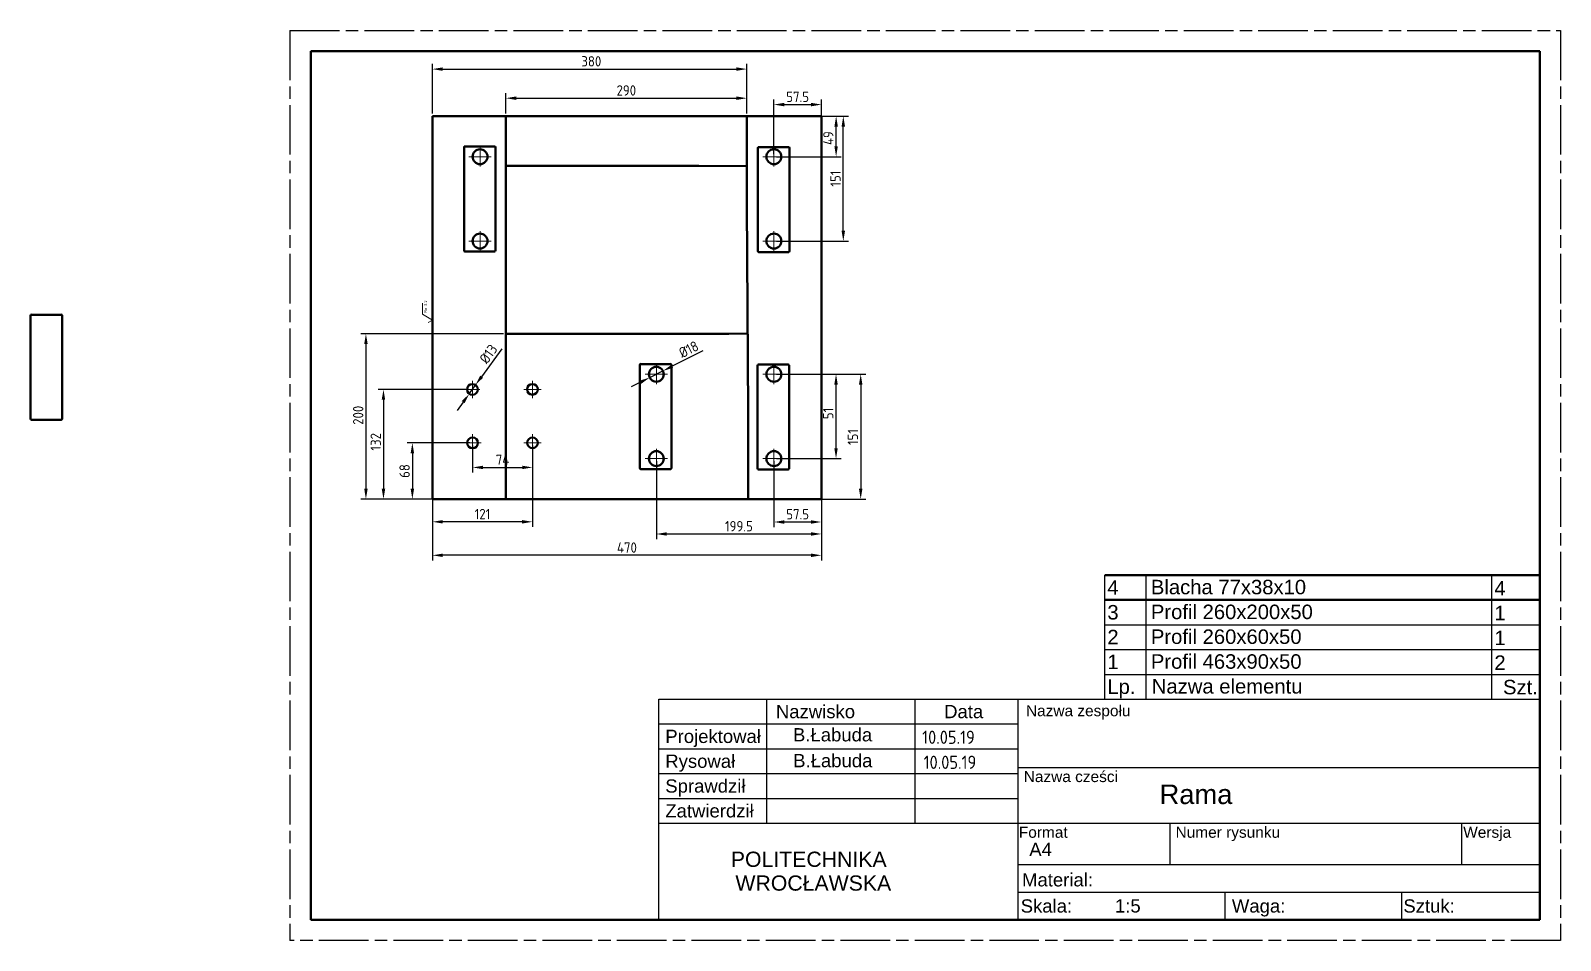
# Model space of a CAD drawing. Header units: millimetres. Extents: x 98 to 4367, y -12 to 2058.
# Drawn here: x 3351.1 to 3720.8, y 372.7 to 592.7 of the extents above; entities that cross this region are included whole.
import ezdxf
from ezdxf.enums import TextEntityAlignment as Align

# ---------------------------------------------------------------- set-up
doc = ezdxf.new("R2010")
doc.units = ezdxf.units.MM
doc.linetypes.add('AM_ISO08W050', pattern=[18, 12, -1.5, 3, -1.5])
doc.linetypes.add('AM_ISO08W050x2', pattern=[9, 6, -0.75, 1.5, -0.75])
doc.layers.get('0').update_dxf_attribs({"lineweight": 50})
doc.layers.get('Defpoints').update_dxf_attribs({"lineweight": 30})
for name, color, linetype, lineweight in [('AM_5', 7, 'Continuous', 15), ('AM_7N', 7, 'AM_ISO08W050', 15), ('Default', 7, 'Continuous', 30)]:
    doc.layers.add(name, color=color, linetype=linetype, lineweight=lineweight)
doc.layers.add('niewidoczna', color=7, linetype='AM_ISO08W050', lineweight=30, plot=False)
doc.styles.add('Annotative', font='arial.ttf')
doc.styles.add('SEACAD_arial_ttf', font='arial.ttf')
doc.styles.add('SEACAD_arial_ttfB', font='arial.ttf')
doc.styles.get("Standard").update_dxf_attribs({"font": 'geniso.shx'})
doc.dimstyles.new('ISO-25$0', dxfattribs={"dimtxt": 2.5, "dimasz": 2.5, "dimexe": 1.25, "dimexo": 0.625, "dimtad": 1, "dimtxsty": 'Standard', "dimcen": 2.5, "dimadec": 0, "dimazin": 0, "dimtfac": 1, "dimtmove": 0, "dimatfit": 3, "dimfxl": 1, "dimarcsym": 0})
doc.dimstyles.new('ISO-25$3', dxfattribs={"dimtxt": 2.5, "dimasz": 2.5, "dimexe": 1.25, "dimexo": 0.625, "dimtad": 1, "dimtxsty": 'Standard', "dimcen": 2.5, "dimadec": 0, "dimazin": 0, "dimtfac": 1, "dimtmove": 0, "dimatfit": 3, "dimfxl": 1, "dimarcsym": 0})

# ---------------------------------------------------------------- blocks, each defined once
blk = doc.blocks.new('*D960')
at = {"layer": 'AM_5', "color": 0, "lineweight": -2, "transparency": 16777216}
for p, q in [((3530.75, 488.58), (3530.75, 472.63)), ((3542.25, 488.58), (3542.25, 472.63)), ((3533.25, 473.88), (3539.75, 473.88))]:
    blk.add_line(p, q, dxfattribs=at)
at = {"layer": 'AM_5', "color": 0, "transparency": 16777216}
for points in [[(3533.25, 474.29), (3533.25, 473.46), (3530.75, 473.88)], [(3539.75, 474.29), (3539.75, 473.46), (3542.25, 473.88)]]:
    blk.add_solid(points, dxfattribs=at)
at = {"layer": 'Defpoints', "color": 0, "transparency": 16777216}
for p in [(3530.75, 489.21), (3542.25, 489.21), (3542.25, 473.88)]:
    blk.add_point(p, dxfattribs=at)
at = {"layer": 'AM_5', "color": 0, "transparency": 16777216, "insert": (3536.5, 475.75), "char_height": 2.5, "attachment_point": 5}
blk.add_mtext('57.5', dxfattribs=at)
blk = doc.blocks.new('*D961')
at = {"layer": 'AM_5', "color": 0, "lineweight": -2, "transparency": 16777216}
for p, q in [((3502.35, 488.58), (3502.35, 469.73)), ((3542.25, 488.58), (3542.25, 469.73)), ((3504.85, 470.98), (3539.75, 470.98))]:
    blk.add_line(p, q, dxfattribs=at)
at = {"layer": 'AM_5', "color": 0, "transparency": 16777216}
for points in [[(3504.85, 471.4), (3504.85, 470.57), (3502.35, 470.98)], [(3539.75, 471.4), (3539.75, 470.57), (3542.25, 470.98)]]:
    blk.add_solid(points, dxfattribs=at)
at = {"layer": 'Defpoints', "color": 0, "transparency": 16777216}
for p in [(3502.35, 489.21), (3542.25, 489.21), (3542.25, 470.98)]:
    blk.add_point(p, dxfattribs=at)
at = {"layer": 'AM_5', "color": 0, "transparency": 16777216, "insert": (3522.3, 472.86), "char_height": 2.5, "attachment_point": 5}
blk.add_mtext('199.5', dxfattribs=at)
blk = doc.blocks.new('*D962')
at = {"layer": 'AM_5', "color": 0, "lineweight": -2, "transparency": 16777216}
for p, q in [((3448.25, 478.78), (3448.25, 464.58)), ((3542.25, 478.78), (3542.25, 464.58)), ((3539.75, 465.83), (3450.75, 465.83))]:
    blk.add_line(p, q, dxfattribs=at)
at = {"layer": 'AM_5', "color": 0, "transparency": 16777216}
for points in [[(3450.75, 466.24), (3450.75, 465.41), (3448.25, 465.83)], [(3539.75, 466.24), (3539.75, 465.41), (3542.25, 465.83)]]:
    blk.add_solid(points, dxfattribs=at)
at = {"layer": 'Defpoints', "color": 0, "transparency": 16777216}
for p in [(3448.25, 479.41), (3542.25, 479.41), (3448.25, 465.83)]:
    blk.add_point(p, dxfattribs=at)
at = {"layer": 'AM_5', "color": 0, "transparency": 16777216, "insert": (3495.25, 467.7), "char_height": 2.5, "attachment_point": 5}
blk.add_mtext('470', dxfattribs=at)
blk = doc.blocks.new('*D963')
at = {"layer": 'AM_5', "color": 0, "lineweight": -2, "transparency": 16777216}
for p, q in [((3448.25, 492.39), (3448.25, 472.68)), ((3472.42, 492.39), (3472.42, 472.68)), ((3469.92, 473.93), (3450.75, 473.93))]:
    blk.add_line(p, q, dxfattribs=at)
at = {"layer": 'AM_5', "color": 0, "transparency": 16777216}
for points in [[(3450.75, 474.34), (3450.75, 473.51), (3448.25, 473.93)], [(3469.92, 474.34), (3469.92, 473.51), (3472.42, 473.93)]]:
    blk.add_solid(points, dxfattribs=at)
at = {"layer": 'Defpoints', "color": 0, "transparency": 16777216}
for p in [(3448.25, 493.02), (3472.42, 493.02), (3448.25, 473.93)]:
    blk.add_point(p, dxfattribs=at)
at = {"layer": 'AM_5', "color": 0, "transparency": 16777216, "insert": (3460.34, 475.8), "char_height": 2.5, "attachment_point": 5}
blk.add_mtext('121', dxfattribs=at)
blk = doc.blocks.new('*D964')
at = {"layer": 'AM_5', "color": 0, "lineweight": -2, "transparency": 16777216}
for p, q in [((3457.95, 492.38), (3457.95, 485.82)), ((3472.42, 492.39), (3472.43, 485.83)), ((3460.45, 487.07), (3469.93, 487.08))]:
    blk.add_line(p, q, dxfattribs=at)
at = {"layer": 'AM_5', "color": 0, "transparency": 16777216}
for points in [[(3460.45, 487.49), (3460.45, 486.66), (3457.95, 487.07)], [(3469.93, 487.5), (3469.93, 486.66), (3472.43, 487.08)]]:
    blk.add_solid(points, dxfattribs=at)
at = {"layer": 'Defpoints', "color": 0, "transparency": 16777216}
for p in [(3457.94, 493.01), (3472.42, 493.02), (3472.43, 487.08)]:
    blk.add_point(p, dxfattribs=at)
at = {"layer": 'AM_5', "color": 0, "transparency": 16777216, "insert": (3465.19, 488.95), "char_height": 2.5, "attachment_point": 5, "rotation": 0.0402}
blk.add_mtext('74', dxfattribs=at)
blk = doc.blocks.new('*D965')
at = {"layer": 'AM_5', "color": 0, "lineweight": -2, "transparency": 16777216}
for p, q in [((3457.32, 493.01), (3442.14, 493.01)), ((3443.39, 490.51), (3443.39, 481.91)), ((3457.32, 479.41), (3442.14, 479.41))]:
    blk.add_line(p, q, dxfattribs=at)
at = {"layer": 'AM_5', "color": 0, "transparency": 16777216}
for points in [[(3442.97, 490.51), (3443.81, 490.51), (3443.39, 493.01)], [(3442.97, 481.91), (3443.81, 481.91), (3443.39, 479.41)]]:
    blk.add_solid(points, dxfattribs=at)
at = {"layer": 'Defpoints', "color": 0, "transparency": 16777216}
for p in [(3457.94, 493.01), (3443.39, 479.41), (3457.94, 479.41)]:
    blk.add_point(p, dxfattribs=at)
at = {"layer": 'AM_5', "color": 0, "transparency": 16777216, "insert": (3441.52, 486.21), "char_height": 2.5, "attachment_point": 5, "rotation": 90}
blk.add_mtext('68', dxfattribs=at)
blk = doc.blocks.new('*D957')
at = {"layer": 'AM_5', "color": 0, "lineweight": -2, "transparency": 16777216}
for p, q in [((3456.96, 505.93), (3435.16, 505.93)), ((3436.41, 503.43), (3436.41, 481.91)), ((3456.96, 479.41), (3435.16, 479.41))]:
    blk.add_line(p, q, dxfattribs=at)
at = {"layer": 'AM_5', "color": 0, "transparency": 16777216}
for points in [[(3435.99, 503.43), (3436.83, 503.43), (3436.41, 505.93)], [(3435.99, 481.91), (3436.83, 481.91), (3436.41, 479.41)]]:
    blk.add_solid(points, dxfattribs=at)
at = {"layer": 'Defpoints', "color": 0, "transparency": 16777216}
for p in [(3457.58, 505.93), (3436.41, 479.41), (3457.58, 479.41)]:
    blk.add_point(p, dxfattribs=at)
at = {"layer": 'AM_5', "color": 0, "transparency": 16777216, "insert": (3434.54, 493.27), "char_height": 2.5, "attachment_point": 5, "rotation": 90}
blk.add_mtext('132', dxfattribs=at)
blk = doc.blocks.new('*D966')
at = {"layer": 'AM_5', "color": 0, "lineweight": -2, "transparency": 16777216}
for p, q in [((3465.4, 519.41), (3430.92, 519.41)), ((3432.17, 516.91), (3432.17, 481.91)), ((3465.4, 479.41), (3430.92, 479.41))]:
    blk.add_line(p, q, dxfattribs=at)
at = {"layer": 'AM_5', "color": 0, "transparency": 16777216}
for points in [[(3431.76, 516.91), (3432.59, 516.91), (3432.17, 519.41)], [(3431.76, 481.91), (3432.59, 481.91), (3432.17, 479.41)]]:
    blk.add_solid(points, dxfattribs=at)
at = {"layer": 'Defpoints', "color": 0, "transparency": 16777216}
for p in [(3466.02, 519.41), (3432.17, 479.41), (3466.02, 479.41)]:
    blk.add_point(p, dxfattribs=at)
at = {"layer": 'AM_5', "color": 0, "transparency": 16777216, "insert": (3430.3, 499.68), "char_height": 2.5, "attachment_point": 5, "rotation": 90}
blk.add_mtext('200', dxfattribs=at)
blk = doc.blocks.new('*S956')
at = {"layer": 'AM_5', "color": 2}
for p, q in [((1458.4, 1794.7), (1451.1, 1782.6)), ((1461.3, 1789.4), (1458.4, 1794.7)), ((1451.1, 1782.6), (1437.6, 1782.8))]:
    blk.add_line(p, q, dxfattribs=at)
at = {"layer": 'AM_5', "color": 2, "insert": (1449.5, 1787.9), "char_height": 3.5, "attachment_point": 7, "rotation": 178.8211}
blk.add_mtext('Ra 3.2', dxfattribs=at)
blk = doc.blocks.new('*D967')
at = {"layer": 'AM_5', "color": 0, "lineweight": -2, "transparency": 16777216}
for p, q in [((3465.02, 515.79), (3460.12, 509.01)), ((3457.14, 504.88), (3458.66, 506.99)), ((3455.67, 502.85), (3454.21, 500.83))]:
    blk.add_line(p, q, dxfattribs=at)
at = {"layer": 'AM_5', "color": 0, "transparency": 16777216}
for points in [[(3459.79, 509.26), (3460.46, 508.77), (3458.66, 506.99)], [(3455.34, 503.1), (3456.01, 502.61), (3457.14, 504.88)]]:
    blk.add_solid(points, dxfattribs=at)
at = {"layer": 'Defpoints', "color": 0, "transparency": 16777216}
for p in [(3458.66, 506.99, 0), (3457.14, 504.88, 0)]:
    blk.add_point(p, dxfattribs=at)
at = {"layer": 'AM_5', "color": 0, "transparency": 16777216, "insert": (3461.78, 514.51), "char_height": 2.5, "attachment_point": 5, "rotation": 54.1512}
blk.add_mtext('%%C13', dxfattribs=at)
blk = doc.blocks.new('*D968')
at = {"layer": 'AM_5', "color": 0, "lineweight": -2, "transparency": 16777216}
for p, q in [((3513.57, 515.24), (3506.19, 511.54)), ((3500.74, 508.8), (3503.96, 510.41)), ((3498.51, 507.68), (3496.27, 506.55))]:
    blk.add_line(p, q, dxfattribs=at)
at = {"layer": 'AM_5', "color": 0, "transparency": 16777216}
for points in [[(3506.01, 511.91), (3506.38, 511.16), (3503.96, 510.41)], [(3498.32, 508.05), (3498.7, 507.3), (3500.74, 508.8)]]:
    blk.add_solid(points, dxfattribs=at)
at = {"layer": 'Defpoints', "color": 0, "transparency": 16777216}
for p in [(3503.96, 510.41, 0), (3500.74, 508.8, 0)]:
    blk.add_point(p, dxfattribs=at)
at = {"layer": 'AM_5', "color": 0, "transparency": 16777216, "insert": (3510.16, 515.63), "char_height": 2.5, "attachment_point": 5, "rotation": 26.67}
blk.add_mtext('%%C18', dxfattribs=at)
blk = doc.blocks.new('*D969')
at = {"layer": 'AM_5', "color": 0, "lineweight": -2, "transparency": 16777216}
for p, q in [((3531.38, 509.61), (3552.98, 509.61)), ((3551.73, 507.11), (3551.73, 481.91)), ((3531.38, 479.41), (3552.98, 479.41))]:
    blk.add_line(p, q, dxfattribs=at)
at = {"layer": 'AM_5', "color": 0, "transparency": 16777216}
for points in [[(3551.31, 507.11), (3552.15, 507.11), (3551.73, 509.61)], [(3551.31, 481.91), (3552.15, 481.91), (3551.73, 479.41)]]:
    blk.add_solid(points, dxfattribs=at)
at = {"layer": 'Defpoints', "color": 0, "transparency": 16777216}
for p in [(3530.75, 509.61), (3530.75, 479.41), (3551.73, 479.41)]:
    blk.add_point(p, dxfattribs=at)
at = {"layer": 'AM_5', "color": 0, "transparency": 16777216, "insert": (3549.85, 494.43), "char_height": 2.5, "attachment_point": 5, "rotation": 90}
blk.add_mtext('151', dxfattribs=at)
blk = doc.blocks.new('*D970')
at = {"layer": 'AM_5', "color": 0, "lineweight": -2, "transparency": 16777216}
for p, q in [((3531.38, 509.61), (3547.02, 509.61)), ((3545.77, 491.71), (3545.77, 507.11)), ((3531.38, 489.21), (3547.02, 489.21))]:
    blk.add_line(p, q, dxfattribs=at)
at = {"layer": 'AM_5', "color": 0, "transparency": 16777216}
for points in [[(3545.36, 507.11), (3546.19, 507.11), (3545.77, 509.61)], [(3545.36, 491.71), (3546.19, 491.71), (3545.77, 489.21)]]:
    blk.add_solid(points, dxfattribs=at)
at = {"layer": 'Defpoints', "color": 0, "transparency": 16777216}
for p in [(3530.75, 509.61), (3545.77, 509.61), (3530.75, 489.21)]:
    blk.add_point(p, dxfattribs=at)
at = {"layer": 'AM_5', "color": 0, "transparency": 16777216, "insert": (3543.9, 499.41), "char_height": 2.5, "attachment_point": 5, "rotation": 90}
blk.add_mtext(' 51', dxfattribs=at)
blk = doc.blocks.new('*D958')
at = {"layer": 'AM_5', "color": 0, "lineweight": -2, "transparency": 16777216}
for p, q in [((3465.99, 572.63), (3465.99, 577.6)), ((3524.21, 572.63), (3524.21, 577.6)), ((3468.49, 576.35), (3521.71, 576.35))]:
    blk.add_line(p, q, dxfattribs=at)
at = {"layer": 'AM_5', "color": 0, "transparency": 16777216}
for points in [[(3468.49, 576.77), (3468.49, 575.94), (3465.99, 576.35)], [(3521.71, 576.77), (3521.71, 575.94), (3524.21, 576.35)]]:
    blk.add_solid(points, dxfattribs=at)
at = {"layer": 'Defpoints', "color": 0, "transparency": 16777216}
for p in [(3524.21, 576.35), (3465.99, 572.01), (3524.21, 572.01)]:
    blk.add_point(p, dxfattribs=at)
at = {"layer": 'AM_5', "color": 0, "transparency": 16777216, "insert": (3495.1, 578.23), "char_height": 2.5, "attachment_point": 5}
blk.add_mtext('290', dxfattribs=at)
blk = doc.blocks.new('*D971')
at = {"layer": 'AM_5', "color": 0, "lineweight": -2, "transparency": 16777216}
for p, q in [((3530.75, 562.83), (3530.75, 576.06)), ((3533.25, 574.81), (3539.75, 574.81)), ((3542.25, 562.83), (3542.25, 576.06))]:
    blk.add_line(p, q, dxfattribs=at)
at = {"layer": 'AM_5', "color": 0, "transparency": 16777216}
for points in [[(3533.25, 575.23), (3533.25, 574.39), (3530.75, 574.81)], [(3539.75, 575.23), (3539.75, 574.39), (3542.25, 574.81)]]:
    blk.add_solid(points, dxfattribs=at)
at = {"layer": 'Defpoints', "color": 0, "transparency": 16777216}
for p in [(3542.25, 574.81), (3530.75, 562.21), (3542.25, 562.21)]:
    blk.add_point(p, dxfattribs=at)
at = {"layer": 'AM_5', "color": 0, "transparency": 16777216, "insert": (3536.5, 576.68), "char_height": 2.5, "attachment_point": 5}
blk.add_mtext('57.5', dxfattribs=at)
blk = doc.blocks.new('*D972')
at = {"layer": 'AM_5', "color": 0, "lineweight": -2, "transparency": 16777216}
for p, q in [((3531.38, 572.01), (3547.05, 572.01)), ((3545.8, 564.71), (3545.8, 569.51)), ((3531.38, 562.21), (3547.05, 562.21))]:
    blk.add_line(p, q, dxfattribs=at)
at = {"layer": 'AM_5', "color": 0, "transparency": 16777216}
for points in [[(3545.38, 569.51), (3546.21, 569.51), (3545.8, 572.01)], [(3545.38, 564.71), (3546.21, 564.71), (3545.8, 562.21)]]:
    blk.add_solid(points, dxfattribs=at)
at = {"layer": 'Defpoints', "color": 0, "transparency": 16777216}
for p in [(3530.75, 572.01), (3545.8, 572.01), (3530.75, 562.21)]:
    blk.add_point(p, dxfattribs=at)
at = {"layer": 'AM_5', "color": 0, "transparency": 16777216, "insert": (3543.92, 566.71), "char_height": 2.5, "attachment_point": 5, "rotation": 90}
blk.add_mtext('49', dxfattribs=at)
blk = doc.blocks.new('*D973')
at = {"layer": 'AM_5', "color": 0, "lineweight": -2, "transparency": 16777216}
for p, q in [((3531.38, 572.01), (3548.78, 572.01)), ((3547.53, 544.31), (3547.53, 569.51)), ((3531.38, 541.81), (3548.78, 541.81))]:
    blk.add_line(p, q, dxfattribs=at)
at = {"layer": 'AM_5', "color": 0, "transparency": 16777216}
for points in [[(3547.11, 569.51), (3547.95, 569.51), (3547.53, 572.01)], [(3547.11, 544.31), (3547.95, 544.31), (3547.53, 541.81)]]:
    blk.add_solid(points, dxfattribs=at)
at = {"layer": 'Defpoints', "color": 0, "transparency": 16777216}
for p in [(3530.75, 572.01), (3547.53, 572.01), (3530.75, 541.81)]:
    blk.add_point(p, dxfattribs=at)
at = {"layer": 'AM_5', "color": 0, "transparency": 16777216, "insert": (3545.66, 556.91), "char_height": 2.5, "attachment_point": 5, "rotation": 90}
blk.add_mtext('151', dxfattribs=at)
blk = doc.blocks.new('*D959')
at = {"layer": 'AM_5', "color": 0, "lineweight": -2, "transparency": 16777216}
for p, q in [((3448.25, 572.63), (3448.25, 584.64)), ((3524.21, 572.63), (3524.21, 584.64)), ((3450.75, 583.39), (3521.71, 583.39))]:
    blk.add_line(p, q, dxfattribs=at)
at = {"layer": 'AM_5', "color": 0, "transparency": 16777216}
for points in [[(3450.75, 583.81), (3450.75, 582.97), (3448.25, 583.39)], [(3521.71, 583.81), (3521.71, 582.97), (3524.21, 583.39)]]:
    blk.add_solid(points, dxfattribs=at)
at = {"layer": 'Defpoints', "color": 0, "transparency": 16777216}
for p in [(3524.21, 583.39), (3448.25, 572.01), (3524.21, 572.01)]:
    blk.add_point(p, dxfattribs=at)
at = {"layer": 'AM_5', "color": 0, "transparency": 16777216, "insert": (3486.64, 585.27), "char_height": 2.5, "attachment_point": 5}
blk.add_mtext('380', dxfattribs=at)
blk = doc.blocks.new('t')
for p, q in [((1960.2, -1934.4, 0), (1960.2, -2059.2, 0)), ((1997, -1933.3, 0), (1961.3, -1933.3, 0)), ((1998.2, -2059.2, 0), (1998.2, -1934.4, 0)), ((1961.3, -2060.3, 0), (1997, -2060.3, 0))]:
    blk.add_line(p, q)
for centre, start, end in [((1961.3, -1934.4, 0), 90, 180), ((1997, -1934.4, 0), 0, 90), ((1961.3, -2059.2, 0), 180, 270), ((1997, -2059.2, 0), 270, 0)]:
    blk.add_arc(centre, 1.13, start, end)

msp = doc.modelspace()

# ---------------------------------------------------------------- linework, layer by layer
for p, q in [((3418.82, 377.705), (3418.82, 587.705)), ((3418.82, 587.705), (3715.82, 587.705)), ((3715.82, 587.705), (3715.82, 377.705)), ((3448.251, 572.007), (3459.751, 572.007)), ((3448.251, 572.007), (3448.251, 553.507, 0)), ((3530.751, 572.007, 0), (3459.751, 572.007)), ((3465.991, 553.507, 0), (3465.991, 572.007)), ((3524.211, 550.507, 0), (3524.211, 572.007, 0)), ((3530.751, 572.007, 0), (3542.251, 572.007, 0)), ((3542.251, 572.007, 0), (3542.251, 550.507, 0)), ((3465.991, 560.007), (3512.651, 560.007, 0)), ((3512.651, 560.007, 0), (3524.211, 559.917, 0)), ((3448.251, 532.007), (3448.251, 553.507, 0)), ((3465.991, 553.507, 0), (3466.021, 479.407, 0)), ((3524.511, 500.607, 0), (3524.211, 550.507, 0)), ((3542.251, 519.407, 0), (3542.251, 550.507, 0)), ((3448.251, 532.007), (3448.251, 495.407, 0)), ((3466.021, 519.407, 0), (3519.851, 519.407, 0)), ((3519.851, 519.407, 0), (3524.398, 519.434, 0)), ((3542.251, 519.407, 0), (3542.251, 500.607, 0)), ((3524.511, 500.607, 0), (3524.511, 479.407, 0)), ((3542.251, 479.407, 0), (3542.251, 500.607, 0)), ((3448.251, 479.407, 0), (3448.251, 495.407, 0)), ((3448.251, 479.407, 0), (3493.614, 479.407, 0)), ((3493.614, 479.407, 0), (3542.251, 479.407, 0)), ((3610.756, 461.045), (3715.82, 461.045)), ((3610.756, 455.045), (3715.82, 455.045)), ((3715.82, 377.705), (3418.82, 377.705))]:
    msp.add_line(p, q)
for centre, radius in [((3459.751, 562.207), 1.8), ((3530.751, 562.207, 0), 1.8), ((3459.751, 541.807), 1.8), ((3530.751, 541.807, 0), 1.8), ((3502.351, 509.607, 0), 1.8), ((3530.751, 509.607, 0), 1.8), ((3457.899, 505.934, 0), 1.3), ((3472.405, 505.947, 0), 1.3), ((3457.945, 493.01, 0), 1.3), ((3472.423, 493.02, 0), 1.3), ((3502.351, 489.207, 0), 1.8), ((3530.751, 489.207, 0), 1.8)]:
    msp.add_circle(centre, radius)
at = {"layer": 'AM_7N', "linetype": 'AM_ISO08W050x2'}
for p, q in [((3457.073, 562.207), (3462.43, 562.207)), ((3528.073, 562.207, 0), (3533.43, 562.207, 0)), ((3457.073, 541.807), (3462.43, 541.807)), ((3528.073, 541.807, 0), (3533.43, 541.807, 0)), ((3457.899, 508.035, 0), (3457.899, 503.833, 0)), ((3472.405, 508.048, 0), (3472.405, 503.846, 0)), ((3499.673, 509.607, 0), (3505.03, 509.607, 0)), ((3528.073, 509.607, 0), (3533.43, 509.607, 0)), ((3455.484, 505.934, 0), (3459.686, 505.934, 0)), ((3470.304, 505.947, 0), (3474.506, 505.947, 0)), ((3455.844, 493.01, 0), (3460.046, 493.01, 0)), ((3457.945, 495.111, 0), (3457.945, 490.909, 0)), ((3470.322, 493.02, 0), (3474.524, 493.02, 0)), ((3472.423, 495.121, 0), (3472.423, 490.919, 0)), ((3499.673, 489.207, 0), (3505.03, 489.207, 0)), ((3528.073, 489.207, 0), (3533.43, 489.207, 0))]:
    msp.add_line(p, q, dxfattribs=at)
at = {"layer": 'AM_7N'}
for p, q in [((3459.751, 564.607), (3459.751, 559.807)), ((3530.751, 564.607, 0), (3530.751, 559.807, 0)), ((3459.751, 544.207), (3459.751, 539.407)), ((3530.751, 544.207, 0), (3530.751, 539.407, 0)), ((3502.351, 512.007, 0), (3502.351, 507.207, 0)), ((3530.751, 512.007, 0), (3530.751, 507.207, 0)), ((3502.351, 491.607, 0), (3502.351, 486.807, 0)), ((3530.751, 491.607, 0), (3530.751, 486.807, 0))]:
    msp.add_line(p, q, dxfattribs=at)
at = {"layer": 'Default'}
for p, q in [((3610.756, 455.045), (3610.756, 461.045)), ((3620.756, 437.045), (3620.756, 461.045)), ((3704.28, 437.045), (3704.28, 461.045)), ((3610.756, 449.045), (3610.756, 455.045)), ((3620.756, 431.045), (3620.756, 455.045)), ((3704.28, 431.045), (3704.28, 455.045)), ((3610.756, 443.045), (3610.756, 449.045)), ((3610.756, 449.045), (3715.82, 449.045)), ((3610.756, 437.045), (3610.756, 443.045)), ((3610.756, 443.045), (3715.82, 443.045)), ((3610.756, 431.045), (3610.756, 437.045)), ((3610.756, 437.045), (3715.82, 437.045))]:
    msp.add_line(p, q, dxfattribs=at)
at = {"layer": 'Default', "color": 7, "linetype": 'Continuous'}
for p, q in [((3502.917, 377.705), (3502.917, 431.045)), ((3502.917, 431.045), (3715.82, 431.045)), ((3529.027, 401.041), (3529.027, 431.045)), ((3564.879, 401.041), (3564.879, 431.045)), ((3589.8, 377.705), (3589.8, 431.045)), ((3502.917, 425.044), (3589.8, 425.044)), ((3502.917, 419.044), (3589.8, 419.044)), ((3589.8, 414.51), (3715.82, 414.51)), ((3502.917, 413.043), (3589.8, 413.043)), ((3502.917, 407.042), (3589.8, 407.042)), ((3502.917, 401.041), (3715.82, 401.041)), ((3626.496, 391.04), (3626.496, 400.908)), ((3697, 391.04), (3697, 400.908)), ((3589.8, 391.04), (3715.82, 391.04)), ((3589.8, 384.373), (3715.82, 384.373)), ((3639.831, 377.705), (3639.831, 384.373)), ((3682.483, 377.705), (3682.483, 384.373))]:
    msp.add_line(p, q, dxfattribs=at)
at = {"layer": 'niewidoczna'}
for p, q in [((3413.82, 592.705), (3413.82, 372.705)), ((3413.82, 592.705), (3720.82, 592.705)), ((3720.82, 592.705), (3720.82, 372.705)), ((3720.82, 372.705), (3413.82, 372.705))]:
    msp.add_line(p, q, dxfattribs=at)

# ---------------------------------------------------------------- block references
at = {"xscale": 0.2, "yscale": 0.2, "zscale": 0.2}
for p in [(3063.842, 951.361), (3134.87, 951.195), (2959.106, 910.671), (3106.336, 898.743), (3134.783, 898.621)]:
    msp.add_blockref('t', p, dxfattribs=at)
at = {"layer": 'AM_5', "xscale": 0.2, "yscale": 0.2, "zscale": 0.2, "rotation": 270}
msp.add_blockref('*S956', (3089.317, 814.347, 0), dxfattribs=at)

# ---------------------------------------------------------------- texts
at = {"char_height": 3.2004, "width": 23.60693, "attachment_point": 1, "style": 'SEACAD_arial_ttfB'}
for s, insert in [('B.Łabuda', (3535.372, 424.033)), ('B.Łabuda', (3535.42, 417.779)), ('1:5', (3613.176, 382.656))]:
    msp.add_mtext(s, dxfattribs=dict(at, insert=insert))
at = {"layer": 'AM_5', "attachment_point": 1}
for s, width, insert, char_height in [('{\\C0;10.05.19}', 35.79879, (3566.582, 423.426), 3.2004), ('{\\C0;10.05.19}', 35.79879, (3566.938, 417.374), 3.2004), ('{\\fArial|b0|i0|c238|p34;\\C0;Rama}', 69.20674, (3623.961, 410.405), 4.725)]:
    msp.add_mtext_dynamic_manual_height_columns(s, width=width, gutter_width=12.5, heights=[0], dxfattribs=dict(at, insert=insert, char_height=char_height))
at = {"layer": 'Default', "color": 7, "linetype": 'Continuous'}
for s, height, style, p in [('Nazwisko', 3.2004, 'SEACAD_arial_ttf', (3531.245, 429.645)), ('Data', 3.2004, 'SEACAD_arial_ttf', (3571.899, 429.645)), (' Nazwa zespołu', 2.667, 'SEACAD_arial_ttf', (3590.636, 429.585)), ('Projektował', 3.2004, 'SEACAD_arial_ttf', (3504.517, 423.644)), ('Rysował', 3.2004, 'SEACAD_arial_ttf', (3504.517, 417.643)), ('Sprawdził', 3.2004, 'SEACAD_arial_ttf', (3504.517, 411.643)), ('Nazwa cześci', 2.667, 'SEACAD_arial_ttf', (3591.133, 413.661)), ('Zatwierdził', 3.2004, 'SEACAD_arial_ttf', (3504.517, 405.642)), ('Format', 2.667, 'SEACAD_arial_ttf', (3589.951, 400.193)), ('Numer rysunku', 2.667, 'SEACAD_arial_ttf', (3627.829, 400.193)), ('Wersja', 2.667, 'SEACAD_arial_ttf', (3697.339, 400.193)), ('A4', 3.2004, 'SEACAD_arial_ttfB', (3592.473, 396.307)), ('     POLITECHNIKA                      ', 3.675, 'SEACAD_arial_ttf', (3513.219, 394.167)), ('             WROCŁAWSKA', 3.675, 'SEACAD_arial_ttf', (3502.917, 388.415)), ('Material:', 3.2004, 'SEACAD_arial_ttf', (3590.734, 388.963)), ('Skala:', 3.2004, 'SEACAD_arial_ttf', (3590.401, 382.639)), ('Waga:', 3.2004, 'SEACAD_arial_ttf', (3641.431, 382.639)), ('Sztuk:', 3.2004, 'SEACAD_arial_ttf', (3682.875, 382.639))]:
    msp.add_text(s, height=height, dxfattribs=dict(at, style=style)).set_placement(p, align=Align.TOP_LEFT)
at = {"layer": 'Default', "char_height": 2.5, "attachment_point": 1, "style": 'Annotative'}
for s, insert, width in [('{\\H1.4x;4}', (3611.343, 459.804), 8.72614), ('{\\H1.4x;Blacha 77x38x10}', (3621.857, 459.899), 80.01763), ('{\\H1.4x;4}', (3704.867, 459.619), 8.72614), ('{\\H1.4x;3}', (3611.343, 453.804), 8.72614), ('{\\H1.4x;Profil 260x200x50}', (3621.857, 453.899), 80.01763), ('{\\H1.4x;1}', (3704.867, 453.619), 8.72614), ('{\\H1.4x;2}', (3611.343, 447.804), 8.72614), ('{\\H1.4x;Profil 260x60x50}', (3621.857, 447.899), 59.88846), ('{\\H1.4x;1}', (3704.867, 447.619), 8.72614), ('{\\H1.4x;1}', (3611.343, 441.804), 8.72614), ('{\\H1.4x;Profil 463x90x50}', (3621.857, 441.899), 59.88846), ('{\\H1.4x;2}', (3704.867, 441.619), 8.72614), ('{\\H1.4x;Lp.}', (3611.343, 435.804), 8.72614), ('{\\H1.4x;Nazwa elementu}', (3622.082, 435.899), 59.88846), ('{\\H1.4x;Szt.}', (3706.951, 435.714), 8.72614)]:
    msp.add_mtext(s, dxfattribs=dict(at, insert=insert, width=width))

# ---------------------------------------------------------------- dimensions: what is measured, and where the dimension line sits
at = {"layer": 'AM_5'}
for base, p1, p2, angle, text, picture, middle in [((3524.211, 583.391, 0), (3448.251, 572.007, 0), (3524.211, 572.007, 0), 360, '380', '*D959', (3486.639, 583.391, 0)), ((3545.796, 572.007, 0), (3530.751, 562.207, 0), (3530.751, 572.007, 0), 90, '49', '*D972', (3545.796, 566.715, 0)), ((3432.175, 479.407, 0), (3466.021, 519.407, 0), (3466.021, 479.407, 0), 270, '200', '*D966', (3432.175, 499.684, 0)), ((3436.411, 479.407, 0), (3457.585, 505.934, 0), (3457.585, 479.407, 0), 270, '132', '*D957', (3436.411, 493.272, 0))]:
    dim = msp.add_linear_dim(base=base, p1=p1, p2=p2, angle=angle, text=text, dimstyle='ISO-25$0', dxfattribs=at)
    dim.commit()
    dim.dimension.update_dxf_attribs({"geometry": picture, "text_midpoint": middle, "dimtype": 161})
for p1, p2, distance, text, picture, middle in [((3465.991, 572.007, 0), (3524.211, 572.007, 0), 4.347, '290', '*D958', (3495.101, 578.229, 0)), ((3530.751, 562.207, 0), (3542.251, 562.207, 0), 12.602, '57.5', '*D971', (3536.501, 576.684, 0)), ((3530.751, 541.807, 0), (3530.751, 572.007, 0), -16.78, '151', '*D973', (3545.656, 556.907, 0)), ((3530.751, 489.207, 0), (3530.751, 509.607, 0), -15.022, ' 51', '*D970', (3543.898, 499.407, 0)), ((3457.945, 493.01, 0), (3457.945, 479.407, 0), -14.554, '68', '*D965', (3441.515, 486.208, 0)), ((3472.423, 493.02, 0), (3448.251, 493.02, 0), 19.094, '121', '*D963', (3460.337, 475.801, 0)), ((3457.945, 493.01, 0), (3472.423, 493.02, 0), -5.938, '74', '*D964', (3465.187, 488.952, 0)), ((3502.351, 489.207, 0), (3542.251, 489.207, 0), -18.224, '199.5', '*D961', (3522.301, 472.858, 0)), ((3530.751, 489.207, 0), (3542.251, 489.207, 0), -15.329, '57.5', '*D960', (3536.501, 475.753, 0)), ((3542.251, 479.407, 0), (3448.251, 479.407, 0), 13.579, '470', '*D962', (3495.251, 467.703, 0))]:
    dim = msp.add_aligned_dim(p1=p1, p2=p2, distance=distance, text=text, dimstyle='ISO-25$0', override={"dimpost": ''}, dxfattribs=at)
    dim.commit()
    dim.dimension.update_dxf_attribs({"geometry": picture, "text_midpoint": middle})
dim = msp.add_diameter_dim_2p(p1=(3457.137, 504.88, 0), p2=(3458.66, 506.988, 0), text='%%C13', dimstyle='ISO-25$3', override={"dimpost": ''}, dxfattribs=at)
dim.commit()
dim.dimension.update_dxf_attribs({"geometry": '*D967', "text_midpoint": (3461.783, 514.511)})
dim = msp.add_diameter_dim_2p(p1=(3500.743, 508.799, 0), p2=(3503.96, 510.415, 0), text='%%C18', dimstyle='ISO-25$3', dxfattribs=at)
dim.commit()
dim.dimension.update_dxf_attribs({"geometry": '*D968', "text_midpoint": (3510.155, 515.625, 0)})
dim = msp.add_linear_dim(base=(3551.728, 479.407, 0), p1=(3530.751, 509.607, 0), p2=(3530.751, 479.407, 0), angle=270, text='151', dimstyle='ISO-25$0', override={"dimpost": ''}, dxfattribs=at)
dim.commit()
dim.dimension.update_dxf_attribs({"geometry": '*D969', "text_midpoint": (3551.728, 494.434, 0), "dimtype": 161})

doc.saveas('drawing.dxf')
